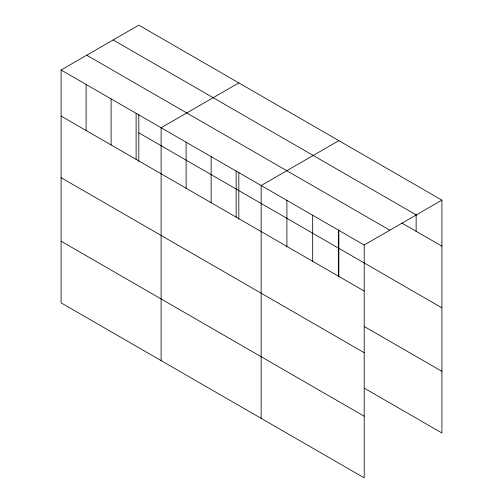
<?xml version="1.0" encoding="UTF-8"?>
<svg xmlns="http://www.w3.org/2000/svg" width="503" height="503" viewBox="0 0 503 503"><rect width="100%" height="100%" fill="white"/><g stroke="black" fill="none" stroke-linecap="round" stroke-linejoin="round"><path stroke-width="0.75" d="M61.096 70.011L364.197 245.011L364.197 477.85L61.096 302.856L61.096 70.011L138.803 25.15L441.904 200.144L441.904 432.989L364.612 388.36M238.824 82.901L161.117 127.762L161.117 360.601M338.852 140.645L261.145 185.513L261.145 418.351M364.197 245.011L441.904 200.144M113.156 39.957L416.264 214.951M401.903 223.093L441.904 246.187M86.736 55.211L389.844 230.204M138.803 132.836L441.904 307.83M61.096 116.061L364.197 291.055M364.612 326.717L441.904 371.346M61.096 177.704L364.197 352.697M61.096 241.214L364.197 416.207M416.144 214.146L416.144 231.317M338.852 229.84L338.852 276.99M338.431 230.135L338.431 276.178M312.671 215.259L312.671 261.302M286.905 200.383L286.905 246.432M238.824 172.095L238.824 219.245M236.14 171.077L236.14 217.12M211.128 156.634L211.128 202.684M186.123 142.198L186.123 188.241M138.803 114.344L138.803 161.494M136.112 113.326L136.112 159.369M111.106 98.89L111.106 144.933M86.101 84.454L86.101 130.497"/></g></svg>
